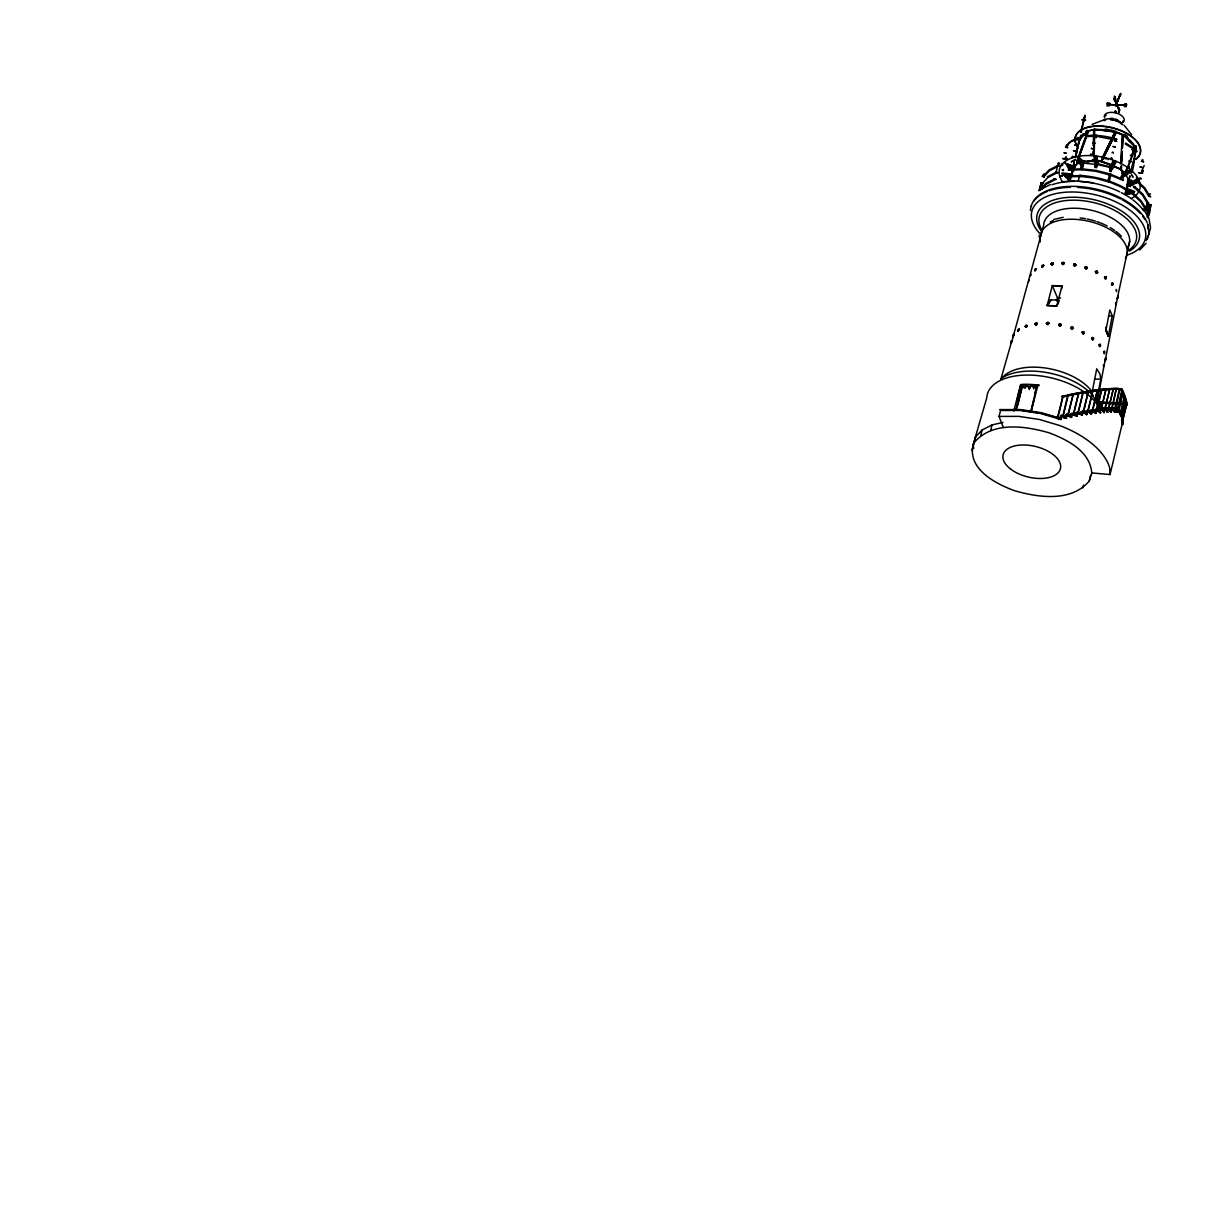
<?xml version="1.0" encoding="UTF-8"?>
<svg xmlns="http://www.w3.org/2000/svg" width="1212" height="1212" viewBox="0 0 1212 1212"><rect width="100%" height="100%" fill="white"/><g stroke="black" fill="none" stroke-linecap="round" stroke-linejoin="round"><path stroke-width="1.5" d="M1072.423 170.271L1074.332 168.12L1073.438 168.377L1073.059 166.726L1072.65 167.877M1095.799 163.771L1095.436 166.256L1096.769 166.408C1097.542 163.378 1094.451 165.499 1095.118 167.423M1106.117 329.846L1108.329 336.36L1105.905 330.573L1109.813 310.014L1112.252 315.802L1108.329 336.36L1106.011 330.012M1109.631 171.059C1109.798 169.847 1111.525 165.665 1111.586 168.074L1110.601 166.65L1112.934 168.044L1097.602 164.62L1083.104 163.059M1126.342 193.056L1129.023 194.284L1131.826 192.769A11.362 9.196 43.3 0 0 1132.19 193.087L1133.856 194.041L1131.902 193.814L1133.826 192.163L1131.917 191.36C1130.887 195.829 1126.887 191.072 1125.387 194.117M1016.338 409.626L1022.473 386.583C1028.397 391.158 1022.231 384.174 1029.397 387.325C1028.412 391.749 1030.412 382.765 1033.518 387.007L1033.775 387.658M1071.953 169.453L1072.226 173.164L1071.953 169.438L1069.287 168.18L1068.333 164.696L1069.136 167.892M1095.178 161.817L1095.512 157.212L1096.83 157.363L1096.512 161.969M1118.615 111.443L1118.843 110.459M1115.328 98.308L1114.858 100.293L1119.024 109.656M1068.196 395.218L1063.015 417.049M1067.62 415.701L1073.059 394.506M1073.529 414.701L1078.68 393.097L1073.241 414.58M1078.165 411.822L1083.043 392.521L1078.104 413.747M1082.967 412.777L1088.209 391.915L1083.407 412.898M1087.482 412.11L1092.83 390.87L1087.921 412.216M1092.482 409.701L1097.39 390.219L1092.497 411.58M1101.39 389.916L1095.693 413.459L1091.967 410.898L1088.785 412.247M1097.375 410.262L1100.996 409.217L1105.935 389.416L1101.132 410.398M1108.525 409.823L1113.328 388.84L1108.086 409.717M1096.254 410.353L1104.829 408.383L1107.798 412.231L1104.693 408.944L1109.722 389.113L1104.92 410.095M1103.011 409.065L1108.329 408.126L1111.252 411.913L1116.328 388.734L1111.54 409.626M1119.524 388.673L1114.495 409.626M1117.328 409.141L1122.054 390.415L1117.494 412.338L1115.691 407.914L1095.648 409.505L1095.784 410.459L1095.693 409.505M1122.085 423.503L1126.584 404.717L1121.721 423.427M1118.07 411.58L1122.797 392.855L1118.509 411.686M1124.388 395.991L1119.903 414.655M1120.888 415.807L1125.206 398.778L1121.327 415.913M1119.055 111.58L1118.858 112.428L1119.373 111.519M1093.118 154.878L1093.209 151.273M1093.315 145.849L1093.678 129.608C1070.969 135.335 1102.45 124.018 1122.63 134.653L1123.539 134.396M1093.391 155.106L1093.466 151.5M1093.588 146.076L1093.83 135.244M1093.754 155.257L1094.224 128.699M1094.088 160.499L1100.708 161.241L1094.088 160.499L1094.724 129.517L1115.222 131.85L1103.087 156.121M1096.118 162.332C1096.012 157.969 1093.497 168.65 1096.345 167.604M1095.466 162.544C1095.284 160.257 1098.057 163.12 1096.89 161.969M1096.754 162.181L1096.83 161.241M1118.797 108.141L1119.646 110.504M1079.225 159.151L1078.816 157.893L1080.907 163.256L1082.771 163.332L1081.74 161.378L1080.316 162.862M1119.297 110.065L1119.221 109.307M1097.557 161.56C1098.102 163.529 1096.254 156.363 1095.603 161.363M1097.178 159.317L1097.072 160.423M1072.953 171.468C1073.605 168.544 1073.196 173.922 1072.287 171.574M1096.678 166.226L1096.466 167.529M1125.236 174.119C1121.373 173.998 1128.13 172.937 1123.933 172.892C1121.539 178.755 1130.584 168.483 1128.508 171.952A11.362 7.03 -46.8 0 1 1128.175 171.907C1126.706 175.058 1122.782 174.301 1121.312 176.694C1120.842 180.224 1123.933 173.028 1122.054 178.8C1123.736 178.346 1124.403 173.483 1122.433 176.498M1129.478 171.059L1130.251 171.907L1129.281 172.695A11.362 7.03 -46.8 0 1 1128.963 172.634L1126.387 175.543L1124.009 175.998M1109.616 103.641C1108.722 109.883 1108.616 101.853 1108.556 105.535M1065.045 176.361L1065.348 175.589M1063.803 174.573L1062.939 173.861L1063.939 175.331A11.362 9.378 -9.9 0 0 1064.409 175.255L1065.742 175.119L1065.242 176.694L1066.257 177.967L1069.226 178.209L1067.454 177.619M1065.939 176.649L1065.742 175.119M1144.189 165.544L1141.825 171.18M1071.772 176.346L1070.241 174.573L1070.787 177.785M1096.693 165.938L1097.027 159.196M1120.646 163.908L1122.373 134.714L1116.313 132.169L1101.572 161.469L1112.207 165.938L1113.798 165.211M1120.933 166.226L1120.736 169.938L1123.978 172.983M1121.145 162.514L1121.736 151.364M1121.933 147.652L1122.63 134.653M1121.418 162.514L1121.615 158.893M1122.191 148.016L1122.782 137.123M1123.978 172.104L1121.388 169.665L1121.676 165.65M1121.782 162.408L1122.357 151.53M1122.554 147.909L1123.236 135.214L1135.28 146.546L1125.903 171.649M1033.518 387.007L1033.669 388.87M1119.615 110.171L1119.54 109.307M1068.969 166.908L1069.545 165.196L1070.06 167.847L1072.135 167.907L1071.06 167.014L1069.741 167.892M1096.557 165.908L1096.299 167.362M1094.89 398.869A9.772 7.757 -21.6 0 1 1097.784 404.263L1096.587 410.989M1126.569 104.444L1126.599 104.338M1011.793 341.723L1041.714 232.431M1104.405 352.601L1104.132 351.147L1104.314 353.268M1116.631 290.941L1116.222 289.486L1116.525 291.592M1120.479 95.263L1119.388 96.672L1120.221 94.157M1095.315 161.772L1095.693 159.287M1096.133 162.105L1095.845 159.166M1083.058 161.893L1079.725 160.014L1080.468 163.544M1080.801 159.848C1080.377 162.59 1083.225 163.256 1081.407 162.62M1126.781 173.861C1129.039 169.907 1119.949 173.407 1122.918 174.528M1105.102 360.646L1105.526 358.116L1096.921 402.778M1061.727 288.623L1061.985 285.926L1052.289 285.638L1047.123 305.56L1056.834 305.863L1058.697 302.606M1029.079 388.855L1029.442 389.552M1115.207 112.155A24.816 19.665 -21.6 0 1 1115.267 111.701L1115.328 111.822A17.847 13.741 54 0 0 1115.267 112.322A17.847 13.741 54 0 0 1115.313 111.822L1115.01 111.656A24.816 7.348 -87.8 0 1 1114.979 112.246A24.816 7.348 -87.8 0 1 1115.101 111.822L1115.646 112.034A22.831 18.104 -21.6 0 1 1115.722 111.656L1114.843 111.61A22.831 18.104 -21.6 0 1 1114.676 112.065M1098.511 402.914L1127.19 404.55A144.698 77.113 13.5 0 0 1122.479 390.022L1121.767 388.582L1120.646 389.294A143.364 76.386 13.5 0 1 1125.706 403.687L1125.978 403.823M1110.601 166.65L1112.192 165.468M1095.512 157.212L1095.436 158.499A11.362 2.166 -83.5 0 0 1095.512 158.605L1095.572 159.03M1069.09 177.467L1069.711 181.012M1069.226 178.225L1069.605 179.618M1133.72 182.982L1132.356 184.845L1129.069 184.269L1129.19 185.027L1132.129 185.466L1135.144 183.285A11.362 9.378 -9.9 0 0 1135.538 183.497L1136.568 182.118L1135.417 182.724A11.362 9.378 -9.9 0 1 1135.008 182.527L1130.554 184.8M1114.131 99.657L1114.767 96.505L1114.449 99.672M1115.737 99.354L1114.692 101.081L1114.479 96.581M1114.858 100.293L1114.752 97.263M1115.01 101.096L1114.873 98.46M1115.191 100.308L1115.388 97.627L1114.252 99.975M1097.375 162.953L1095.951 162.529M1115.101 112.155A24.816 19.665 -21.6 0 0 1115.252 111.701L1115.646 111.868A24.816 7.348 -87.8 0 0 1115.434 112.322A24.816 7.348 -87.8 0 0 1115.525 111.822L1115.419 111.595A22.831 6.772 -87.8 0 1 1115.328 111.928A17.847 6.257 -62.9 0 1 1115.161 112.307A17.847 6.257 -62.9 0 1 1115.313 111.822C1114.222 109.656 1117.237 112.155 1115.328 111.762M1112.086 158.469L1110.768 158.136M1114.283 164.362L1114.888 163.681A11.362 2.818 -67.2 0 0 1115.085 163.62C1116.494 162.499 1114.161 161.241 1113.949 163.029A11.362 2.818 -67.2 0 1 1113.722 163.15L1113.555 163.287M1115.646 162.559L1114.373 164.15M1131.917 191.36C1126.933 196.405 1124.872 188.299 1128.675 191.178C1125.206 192.587 1131.75 191.344 1130.16 191.435M1126.16 106.641L1126.19 105.489A1.833 1.454 -21.6 0 1 1125.554 106.065L1124.797 105.535A2.469 1.954 -21.6 0 1 1125.478 105.217A2.636 2.091 -21.6 0 0 1126.342 104.762M1117.767 296.289L1117.252 298.743L1129.675 241.188M1033.518 387.961L1033.806 387.022L1036.215 387.749M1082.619 165.65L1082.407 167.983L1082.104 164.59L1080.892 164.817L1081.331 168.241L1081.665 166.105M1073.59 171.165L1072.893 169.21L1074.105 169.029M1127.342 173.786L1130.266 171.786M1116.449 103.823L1116.646 102.672M1118.131 98.642C1119.327 98.142 1117.025 103.156 1117.994 100.051L1115.767 105.898L1120.615 93.385M1113.101 166.908L1112.449 167.832L1112.389 166.801M1120.206 95.945L1119.767 95.309L1116.101 103.868M1115.631 99.036L1114.692 101.081M1113.798 165.029L1114.176 164.196L1113.222 165.059M1121.524 175.801L1122.054 177.528L1123.221 175.27M1069.757 179.952L1069.605 180.815M1126.857 191.663L1128.251 193.162M1081.968 166.726L1082.922 166.105M1029.549 388.491L1029.397 386.855M1105.617 358.358L1117.328 298.546M1096.921 161.514L1097.027 160.545M1091.436 395.642L1092.118 392.173L1090.785 389.976A49.889 26.588 13.5 0 0 1044.093 367.842A49.889 26.588 13.5 0 0 1001.657 378.538M1092.482 390.37L1096.754 368.812L1099.92 373.993L1100.814 379.098L1096.193 402.46M1138.538 191.935L1138.583 190.148M1139.189 180.406L1139.401 178.831L1137.704 178.664M1113.161 164.12L1112.131 166.665M1126.099 104.49L1125.675 103.671M1030.927 274.26C1030.518 277.003 1029.639 276.2 1030.836 274.457M1129.266 168.483L1129.432 166.908M1096.769 166.408L1097.133 163.923M1113.222 166.226L1112.434 165.12M1074.514 160.105L1072.847 167.362L1075.983 164.65L1073.241 167.544L1074.074 163.923M1075.347 156.469L1079.119 140.137L1087.588 131.154L1076.847 160.954M1073.377 166.332L1074.18 162.847M1075.392 157.621L1078.998 141.94M1076.165 154.848L1079.089 142.137M1111.434 159.333L1111.737 158.03M971.797 450.561L974.327 442.41C992.476 421.14 1025.14 425.897 1049.122 432.805C1067.257 439.714 1090.027 451.106 1091.77 472.922L1089.24 481.073C1071.09 502.344 1038.426 497.587 1014.444 490.678C995.628 483.755 967.418 469.074 973.13 444.955L986.78 397.794A58.964 31.421 13.5 0 1 1031.336 375.129A58.964 31.421 13.5 0 1 1095.481 402.036L1097.648 405.565M974.327 442.41L975.66 436.805L982.114 429.987L992.037 424.927L1002.945 422.427M1039.563 189.39L1040.911 183.8M980.766 435.578L982.114 429.987M1040.896 189.648L1042.244 184.042M990.689 430.533L992.037 424.927M1056.167 171.801L1057.515 166.195M1003.415 427.609L998.991 416.413L1000.627 410.459L1020.337 410.474L1040.926 413.58L1060.864 419.534L1061.151 418.64L1041.123 412.656L1020.368 409.535L999.779 409.641L1020.231 410.095L1040.987 413.216L1061.151 418.64M1063.575 170.619L1062.136 169.816L1063.515 169.498M1071.408 170.013L1068.681 168.983L1067.151 165.332M1063.136 174.513C1064.636 175.543 1065.848 172.831 1065.818 175.513M1071.363 162.241L1071.544 161.272M1067.651 179.27L1067.893 178.315M1072.468 161.56L1072.711 160.605M1068.423 180.391L1068.605 179.421M1083.392 118.806L1084.316 121.291L1083.528 118.806M1073.65 160.923L1073.953 159.984M1080.604 132.214L1084.967 115.382L1081.255 132.35M1017.277 399.49L1020.777 384.946C1020.277 382.962 1054.607 386.083 1031.154 385.34M1074.923 160.332L1075.286 159.423M1071.423 176.498L1071.635 175.589M1015.823 410.08L1021.625 385.916L1020.61 384.552L1013.777 411.095M1073.559 169.619L1074.332 168.12M1017.898 404.884L1021.519 388.082M1080.453 164.09L1077.726 158.136L1078.135 159.393A11.362 6.56 77.1 0 0 1078.422 159.499L1079.271 163.287L1080.892 164.817M1080.013 159.136L1078.922 159.378M1078.271 181.027L1079.377 176.422M1047.168 305.363L1050.94 299.879M1083.043 166.756C1081.831 164.832 1084.619 163.484 1082.725 163.862M1056.682 301.137L1057.485 297.834L1052.289 285.638L1061.985 285.926L1056.819 305.848L1047.123 305.56L1050.759 300.637M1030.973 410.671L1036.775 386.507L1037.927 385.219L1031.079 411.777L1034.336 398.4M1034.73 396.733L1035.972 387.113M1109.116 103.823L1106.995 106.035L1107.253 103.081L1108.253 103.656M1107.465 103.808L1107.253 103.081M1107.586 104.686L1107.844 103.687L1107.662 104.883L1108.874 103.156L1110.056 103.384M1096.087 156.818L1096.027 155.606M1096.284 156.969L1096.375 158.484M1095.436 166.256L1095.618 165.15M1095.481 164.029L1097.299 164.165L1097.527 163.256L1095.906 163.817M1096.542 162.196L1097.724 162.423M1114.798 97.384L1114.51 96.218M1102.132 158.272L1102.269 157.393M1104.102 158.696L1104.299 157.833M1106.071 159.181L1106.314 158.333M1118.706 110.519L1119.161 108.398M1119.055 109.247L1119.403 110.004M1118.888 111.231L1119.373 109.262M1119.221 111.246L1118.827 107.944M1108.01 159.726L1108.313 158.893M1113.025 167.65L1111.086 170.21L1109.844 169.801L1110.328 168.544M1108.101 180.603L1109.45 174.998M1112.525 161.241L1112.934 160.454M1111.071 170.256L1111.555 169.044L1111.389 169.953M1109.434 180.846L1110.783 175.255M1057.228 418.382L1063 396.233L1057.849 418.11M1061.348 415.292L1066.499 418.185L1061.348 415.292L1058.364 419.2M1060.864 419.534L1061.757 415.792M1062.576 416.943L1067.787 395.203M1130.69 169.953L1121.964 172.725M1122.842 174.286L1122.63 175.195L1122.07 173.558M1064.363 417.186L1066.802 414.186L1071.666 416.852M1059.379 419.307L1061.621 416.352L1066.227 418.473L1067.121 414.746M1068.06 415.807L1073.181 394.461M1125.524 189.587L1126.236 191.451L1125.281 191.951M1126.781 185.042L1128.387 185.254L1126.766 185.088C1129.281 184.603 1126.721 180.497 1128.357 183.376M1069.423 415.958C1071.635 408.717 1083.74 420.534 1072.287 414.246L1069.787 416.428M1126.948 185.754L1126.993 184.194M1127.115 184.951L1128.463 184.254L1127.539 182.073M1064.394 418.049L1066.984 415.307L1071.529 417.413L1072.423 413.686M1131.538 175.331L1131.72 174.361M1127.433 194.162L1127.69 193.208M1132.25 176.437L1132.493 175.482M1132.856 177.558L1133.175 176.619M1074.468 414.655C1077.074 407.853 1089.088 419.322 1077.559 413.11L1074.802 415.125M1076.786 416.337L1077.695 412.55M1136.568 182.118L1129.811 183.451L1131.326 183.588M1134.493 181.876L1134.205 182.785M1135.068 180.27L1137.129 180.467L1135.038 179.921M1133.493 187.512C1133.478 184.421 1137.371 188.951 1133.508 187.102M1132.599 192.92L1132.69 192.541A11.362 9.196 43.3 0 1 1132.387 192.193L1130.538 192.072M1137.159 178.815L1136.401 177.513M1126.978 188.466L1134.796 191.541M1078.347 414.171L1082.801 410.989L1087.27 413.898L1086.679 414.655L1082.861 412.05L1079.665 414.004M1082.104 415.231L1082.861 412.05M1086.679 414.655L1087.437 411.489L1091.209 414.065L1091.8 413.322L1087.512 410.368L1082.846 412.747M1084.27 412.519L1087.512 410.368M1091.209 414.065L1091.967 410.898M1088.649 411.762C1090.512 408.565 1096.951 410.989 1095.693 413.459M1096.724 402.778L1096.678 401.581L1124.145 403.687M1093.179 410.944C1096.83 405.672 1106.162 417.489 1096.451 410.292M1118.206 408.247L1122.403 417.443L1122.827 424.624L1122.539 416.883L1118.206 408.247L1099.39 407.52L1099.405 408.459L1100.178 405.293C1096.163 405.808 1097.663 403.308 1100.799 404.369L1102.056 407.535M1096.815 410.777L1101.799 389.991M1145.794 209.282L1147.309 210.221L1145.234 209.691L1147.113 203.601M1147.097 209.449C1149.264 208.903 1149.43 199.45 1147.128 203.434M1101.92 408.096L1100.799 404.369M1100.208 412.883C1099.299 403.672 1109.207 419.534 1101.132 408.656L1095.693 410.232M1082.801 487.906L1083.467 485.103M1148.158 216.963L1149.703 212.282L1147.612 211.736L1149.127 212.691M1103.738 412.61L1104.511 409.444L1107.798 412.231M1089.24 481.073L1090.588 475.483M1149.052 234.325L1147.779 224.069M1150.506 228.265L1147.249 239.446M1107.223 412.322L1107.98 409.156L1110.677 412.019M1093.466 410.186L1111.813 407.838L1115.01 412.08L1119.949 388.779M1117.494 412.338L1115.691 407.914M1121.903 417.019L1125.554 401.763M1121.524 420.534L1125.993 401.899M1091.77 472.922L1110.041 474.559L1122.267 423.624M1029.761 388.34L1029.73 386.87M1128.978 179.209L1129.857 175.649M1130.448 172.846L1136.023 150.758L1137.038 151.136M1132.523 166.15L1134.326 158.833M1128.251 182.557L1129.978 176.573M1130.872 172.922C1134.947 172.695 1135.886 132.032 1136.311 150.985M1090.452 155.409L1090.845 153.985M1124.312 105.217L1124.751 106.55M1011.823 340.799L1000.87 379.174M1029.246 279.624L1028.488 282.032M1109.844 169.801L1110.374 167.559M1042.684 228.795L1043.638 225.144A43.905 23.392 13.5 0 1 1093.603 210.797A43.905 23.392 13.5 0 1 1127.857 247.036M1071.953 157.787C1072.014 154.242 1075.089 158.56 1072.605 156.484M1115.873 105.929L1116.313 103.944M1060.242 177.331L1061.061 175.679M1060.894 165.817L1061.712 164.271M1095.906 162.802L1095.451 162.317M1097.239 162.953L1096.739 162.499M1133.826 192.284L1132.75 192.496M1111.086 166.029L1113.661 163.696M1115.191 160.802C1112.328 159.59 1109.298 168.968 1111.874 166.392M1111.98 167.392L1112.495 166.514M1121.312 176.694L1122.554 175.71M1122.085 177.422L1123.327 176.437M1011.035 343.102L1011.459 340.572L1011.429 343.178M1113.025 163.514L1111.313 166.347M1038.942 190.754L1041.275 183.224M1044.714 174.695L1043.88 173.922M1040.76 187.951L1042.138 183.512M975.66 436.805L973.13 444.955L973.766 448.516M1066.545 157.075L1065.818 156.757M1095.027 135.411L1096.148 135.093M1096.83 157.363L1096.769 158.651A11.362 2.166 -83.5 0 0 1096.845 158.757L1096.905 159.181M1118.555 98.536L1118.343 99.46M1116.54 104.686L1117.509 104.732M1115.358 139.198L1116.57 139.516M1111.722 166.574L1112.04 165.453M1142.265 159.545L1143.128 160.181M1139.022 178.815L1137.765 178.77M1137.083 189.648L1138.356 190.087L1137.401 189.481M1149.749 193.829L1150.536 194.041M1148.203 211.933L1150.506 204.525M1147.052 217.175L1148.885 211.252M1149.052 212.221L1151.385 204.692M1147.916 217.433L1149.779 211.418L1148.355 203.086M1112.904 164.287L1113.267 163.423M1124.645 105.717L1124.872 105.732A2.469 1.954 -21.6 0 1 1125.554 105.399M1065.151 163.075L1075.196 166.741L1074.741 167.786M1066.651 176.361L1066.53 174.892M1116.131 103.732L1119.646 95.642M1129.069 184.285L1126.872 187.269L1129.19 185.042M1079.771 154.136L1082.937 145.364M1076.635 163.15L1088.315 130.744L1087.315 130.275M1077.165 162.62L1088.543 131.063M1126.887 192.481L1125.312 194.662M1120.1 94.688L1120.933 94.036M1120.646 94.839L1120.539 94.491M1110.753 168.483L1109.707 171.089M1111.965 168.998L1110.934 171.589L1111.252 170.21M1125.539 171.756L1126.781 168.392M1131.781 155L1134.902 146.622L1128.22 140.334M1126.902 170.65L1135.644 147.197M1124.978 103.656L1124.494 104.732L1126.569 104.156M1126.084 106.444L1126.448 105.505M1056.819 305.848L1058.773 300.94M1115.388 97.627L1114.419 99.187M1114.57 99.975L1115.191 98.46M1075.832 265.201C1074.786 260.898 1071.408 267.7 1075.817 265.413C1073.014 267.67 1072.999 261.171 1075.968 264.625M1061.227 325.27C1057.773 328.513 1058.546 320.877 1061.273 324.725M1126.706 171.695L1125.751 173.937M1133.265 182.512C1129.948 186.921 1127.024 180.603 1133.311 182.482C1133.205 181.815 1129.523 180.679 1128.675 181.936M1129.326 181.3L1129.251 182.376M1067.393 176.316L1070.044 176.255M1129.054 183.451L1130.993 182.739L1131.372 184.133M1103.511 366.857L1103.496 364.918M1069.726 166.544L1068.999 165.771M1103.132 156.393L1115.161 131.441M1083.558 161.65A28.891 15.392 13.5 0 1 1093.618 160.817L1100.981 161.65L1115.797 131.154M1116.313 132.169L1101.753 161.302L1120.524 169.18M1133.144 181.8L1131.266 184.633M1115.631 304.636C1116.828 301.849 1116.252 302.318 1115.601 302.742M1112.086 166.408L1113.51 163.029M1113.298 166.923L1114.479 164.317L1113.055 167.271M1083.816 119.397L1084.967 115.382L1084.301 120.064L1083.498 119.655M1128.251 184.497L1126.615 186.36L1128.387 185.254M1125.297 192.466L1126.13 192.496L1125.357 193.359M1126.13 192.496L1125.584 193.072M1124.145 105.399L1124.191 106.171M1113.434 163.469L1114.449 161.938M1083.74 163.696L1083.18 162.862M1067.166 175.195C1064.787 177.528 1071.969 175.331 1067.62 175.891C1068.226 173.134 1071.832 178.906 1065.924 176.255M1124.236 105.596L1125.145 104.808M1070.12 167.832L1071.272 167.862M1107.662 104.883L1108.874 103.156M1116.207 161.317L1114.086 163.575M1080.15 161.847L1081.695 163.014M1065.045 163.317L1074.65 167.332M1067.499 145.182L1066.151 145.349L1067.514 145.349M1067.166 145.425L1071.453 140.895L1076.332 138.426M1067.317 146.182C1067.545 139.395 1082.286 140.153 1076.377 139.183M1043.002 176.331L1048.941 170.028L1058.167 165.332M1043.638 176.952L1049.516 170.74L1056.97 166.953M1118.267 98.733L1118.615 98.808M1084.361 135.199L1087.982 131.35L1086.982 130.881M1042.032 183.679L1047.895 177.467L1056.864 172.907M1039.775 189.769L1045.714 183.466L1054.94 178.77M1041.593 189.148L1046.289 184.179L1055.243 179.634M1072.984 168.074L1076.029 164.847A28.891 15.392 13.5 0 1 1078.983 163.15M1083.377 163.135C1086.664 162.953 1080.983 160.817 1082.846 162.953M1114.207 163.105L1115.055 162.196M1126.918 189.663L1125.539 189.723M1149.733 210.13L1148.749 209.328M1139.689 250.066L1146.113 243.248M1063.348 417.837L1066.802 414.186M1110.056 168.892L1111.268 169.407M1122.373 134.714L1116.131 132.35M1103.587 162.741L1101.42 161.211M1120.797 168.907L1115.222 167.195M1121.191 169.498L1120.736 169.938A28.891 15.392 13.5 0 0 1100.981 161.65M1072.09 169.029L1069.09 168.71L1067.59 165.014A11.362 9.196 43.3 0 1 1067.166 165.014L1066.424 163.893L1066.605 165.559A11.362 9.196 43.3 0 0 1067.045 165.589L1067.181 165.62M1129.887 193.269L1128.311 193.693L1126.327 192.147M1131.341 192.102L1133.281 192.738M1068.257 416.519L1072.15 413.14M1071.529 417.413L1066.666 414.746M1111.01 171.559L1109.828 171.013M1124.433 105.383L1125.221 104.989M1061.985 172.998L1072.559 174.073M1073.165 415.14L1077.468 412.019M1078.468 413.61L1082.801 410.989M1047.335 176.755L1056.561 172.059M1124.615 105.262L1109.025 104.565L1124.903 105.338M1092.148 124.336L1105.147 119.382M1126.206 175.195L1124.009 175.225M1115.055 111.625L1115.101 111.595A22.831 6.772 -87.8 0 1 1114.888 111.913L1114.843 111.61M1062.924 164.893L1061.894 164.256L1062.363 164.893M1044.608 174.801L1043.214 174.634M1084.695 160.696L1083.483 160.651M1040.593 189.526L1050.395 184.557M1133.917 148.561L1133.281 148.47M1141.537 170.453L1143.189 170.998L1142.446 171.225M1136.583 178.391L1137.492 178.194L1136.629 177.528M1139.825 184.709L1139.871 183.876M1084.452 413.004L1087.437 411.489M1085.482 412.61L1092.073 409.807M1069.272 177.679L1067.696 177.922L1065.106 175.937M1129.478 182.073C1133.69 183.466 1130.008 182.027 1129.857 183.482M1090.027 411.535L1096.587 409.232M1126.675 172.861L1127.493 172.422M1130.523 190.769L1128.387 189.875M1125.13 106.595L1125.63 106.262A1.833 1.454 -21.6 0 0 1126.266 105.686L1126.524 105.702M1097.436 410.732L1100.966 409.701M1122.873 135.32L1123.782 135.062M1134.326 146.743L1136.205 146.304M1124.691 172.574L1123.963 172.786M1077.953 138.259C1079.15 136.365 1075.483 138.607 1078.332 137.668M1095.996 135.82L1095.209 135.774M1115.691 138.85L1116.434 139.728M1077.726 158.136L1078.816 157.893M1113.313 153.151L1112.843 151.97L1112.04 152.818M1086.316 161.832L1092.997 160.302M1088.24 161.681L1093.269 160.529L1092.466 159.878M1082.498 164.771L1083.589 164.514M1081.028 168.104L1082.119 167.862M1081.286 168.65C1079.362 170.422 1085.24 169.619 1081.543 168.65M1113.01 166.074L1112.146 166.044M1131.22 170.862L1122.782 172.801L1122.009 172.074M1128.175 171.816L1129.872 171.422M1130.251 186.83L1130.311 185.815L1128.705 186.178M1053.728 219.493L1063.212 217.312M1101.269 409.732L1104.693 408.944M1069.196 394.718A128.957 21.786 -17.7 0 1 1117.419 388.507L1121.691 389.249A129.82 21.922 -17.7 0 0 1063.772 396.718L1061.742 396.324L1069.787 394.733A130.032 21.967 -17.7 0 1 1118.418 388.461M1061.848 396.991L1069.287 395.385A128.699 21.74 -17.7 0 1 1120.646 389.294L1121.691 389.249A144.698 77.113 13.5 0 1 1127.054 405.111M1095.906 410.323L1099.451 409.686M1104.647 409.308L1108.192 408.686L1111.252 411.913M998.991 416.413L1018.913 416.383L1039.502 419.503L1059.576 425.488A80.507 42.905 13.5 0 1 1109.647 467.771L1110.041 474.559M1096.996 410.277L1100.663 409.807M1106.177 409.095L1111.677 408.399L1115.01 412.08M1107.889 409.292L1111.449 408.838L1114.373 412.08M1080.483 162.181L1081.271 163.105M1125.206 106.595L1124.706 106.05M1095.557 410.065L1099.193 409.777M1108.283 409.05L1115.555 408.474M1111.616 409.186L1115.131 408.914L1116.858 412.338M1078.21 156.59L1084.498 162.317M1100.814 379.098L1094.436 379.159M1062.091 173.649L1072.681 174.831M1121.585 178.149L1122.448 178.876M1116.919 105.368L1117.388 104.641L1116.797 105.399M1086.316 135.668C1096.602 134.623 1107.207 136.092 1116.873 139.259M1086.164 136.623L1095.709 136.229L1115.964 140.016M1058.212 163.756L1059.212 163.272M1059.061 164.044C1061.364 163.438 1056.561 162.499 1058.5 163.787M1058.561 166.377C1061.121 165.999 1056.409 164.059 1057.546 166.044M1068.333 169.362L1081.816 168.816L1096.163 170.438L1110.556 174.058M1068.393 170.256L1081.771 169.71L1095.996 171.331L1110.222 175.149L1111.268 174.907L1110.813 174.164M1066.727 176.073L1080.21 175.528M1066.772 176.967L1080.15 176.437L1094.391 178.043L1108.601 181.876L1109.662 181.633L1109.192 180.876M1080.422 176.604L1081.225 176.028L1080.21 175.392M1063.318 181.588L1077.635 181.012L1092.876 182.739M1149.324 210.221L1149.355 209.525M1149.582 210.343L1148.703 210.176M1069.575 180.255C1072.256 180.315 1068.257 176.846 1070.787 178.406M1108.51 315.908L1112.252 315.802M1068.939 174.422L1066.605 174.164M1114.888 111.746L1115.813 111.913A22.831 18.104 -21.6 0 0 1115.661 113.277M1057.485 297.834L1060.682 297.955M1050.077 299.849L1058.955 300.197M1105.905 330.573L1105.935 327.134M1020.777 384.946L1027.7 385.219M1021.625 385.916L1036.775 386.507M1097.587 404.808L1100.678 404.929M1099.254 408.08L1118.07 408.808M1106.692 408.747L1117.615 409.171L1121.736 417.398L1122.13 424.185M1082.104 164.574L1080.346 163.044L1079.725 160.014M1096.542 402.142L1127.19 404.55M1115.267 132.123L1094.663 129.108M1095.709 134.956L1094.83 135.153L1095.648 135.926M1097.042 158.56L1095.572 158.908M1095.648 165.347L1096.981 165.499M1110.283 173.983L1109.313 174.695L1123.145 180.467M1127.372 180.3L1137.795 181.527M1131.357 181.133L1130.054 180.315L1131.432 179.997M1063.06 174.134L1065.136 174.361M1068.999 174.801L1070.302 174.952M1129.402 181.679L1130.705 181.815M1069.06 175.179L1070.378 175.331M1134.629 182.633L1136.704 182.876M1149.188 209.479L1148.385 209.934M1096.784 156.015L1097.951 161.984M1127.266 185.648L1128.357 185.815M1127.312 182.861L1127.448 183.618M1142.325 170.347L1143.158 170.862M1097.784 163.726L1112.177 167.332M1108.95 180.77L1107.601 181.239L1121.524 187.178L1132.599 194.071M1111.298 168.256L1111.813 167.362M1112.146 168.362L1110.934 167.862M1065.181 174.846L1064.287 174.483A11.362 9.378 -9.9 0 1 1063.818 174.604M1071.862 166.165L1069.787 165.362M1135.735 151.379L1136.75 151.742M1110.798 165.817L1112.01 166.332M1139.901 178.861C1143.477 179.876 1139.189 176.225 1139.689 178.725M1110.389 174.134L1123.524 179.649M1126.433 189.042L1131.129 191.011M1071.59 166.453L1072.787 166.968M1131.644 191.647L1133.553 192.45M1071.317 166.756L1072.514 167.256M1040.653 189.678L1039.32 190.36M1130.266 184.981L1129.417 184.512M1082.664 411.55L1087.134 414.459M1077.332 412.58L1082.422 414.958M1072.014 413.701L1077.104 416.064M1078.407 139.728L1079.513 140.334M1115.388 100.293L1118.615 109.641M1070.438 169.18L1068.56 166.438M1125.554 142.986L1133.478 147.925M1125.281 143.91L1133.19 148.834M1141.053 173.013L1142.901 172.937L1140.795 172.695M1133.068 193.314C1117.6 182.194 1098.799 176.74 1079.937 175.361L1079.619 176.391M1100.996 409.217L1104.314 412.519M1096.451 409.792L1100.663 412.686M1091.936 410.368L1096.148 413.277M1087.376 410.929L1091.664 413.883M1080.346 160.908L1079.513 159.257A11.362 6.56 77.1 0 1 1079.225 159.181M1123.978 125.094L1131.569 134.577M1134.084 148L1132.659 148.076M1127.781 171.453L1128.539 172.271M1136.356 179.921L1144.779 187.845L1149.688 195.859M1135.765 180.603L1144.098 188.451L1148.885 196.268M1122.267 172.71L1123.039 173.452M1134.735 186.633L1143.174 194.556L1148.082 202.586M1134.159 187.33L1142.446 195.087L1147.264 202.98M1133.129 193.344L1141.553 201.283L1146.461 209.297M1132.538 194.041L1140.871 201.874L1145.658 209.706M1077.423 156.969L1079.801 159.166M1081.755 161.287L1082.513 162.014M1072.029 167.877C1067.424 164.923 1076.726 170.134 1069.302 167.741M1143.28 208.873L1148.885 218.13L1150.521 227.295M1091.754 154.5L1090.512 154.545M1118.494 110.701L1119.176 112.443M1118.858 112.428L1118.827 108.353M1106.268 330.255L1108.298 336.36M1147.749 204.873L1148.885 211.342M1146.734 209.797L1148.173 218.024M1127.721 181.118L1127.857 181.876M1127.312 186.815L1127.448 187.572M1096.375 160.363L1095.603 155.924M1071.847 174.755L1071.969 175.513M1041.456 184.103L1042.305 188.951M1039.093 235.249L1040.275 241.93M1120.721 388.613A144.001 76.735 13.5 0 1 1125.569 401.823M1104.526 117.776A10.211 5.439 13.5 0 1 1115.888 112.958A10.211 5.439 13.5 0 1 1122.766 122.518M1078.013 147.394A33.421 17.816 13.5 0 1 1109.934 127.139A33.421 17.816 13.5 0 1 1135.705 159.196M1077.953 147.682A33.421 17.816 13.5 0 1 1109.874 127.411A33.421 17.816 13.5 0 1 1135.629 159.484M1105.329 116.125A9.302 4.954 13.5 0 1 1106.314 115.079M1123.16 120.761A9.302 4.954 13.5 0 1 1122.782 121.988M1104.253 120.079A10.211 5.439 13.5 0 1 1114.373 119.246A10.211 5.439 13.5 0 1 1122.494 124.821M1080.21 140.35A28.073 14.953 13.5 0 1 1084.316 133.487M1096.315 129.654A28.073 14.953 13.5 0 1 1115.661 132.214M1123.706 135.759A28.073 14.953 13.5 0 1 1134.508 146.516M1110.889 118.276A9.302 4.954 13.5 0 1 1113.267 118.549M1115.616 119.155A9.302 4.954 13.5 0 1 1117.782 120.064M1110.631 119.049A9.529 5.075 13.5 0 1 1120.994 123.382M1110.465 119.715A9.529 5.075 13.5 0 1 1117.525 121.548M1104.102 120.761A10.211 5.439 13.5 0 1 1105.753 119.912M1110.313 119.321A10.211 5.439 13.5 0 1 1121.418 123.988M1081.543 135.88A28.073 14.953 13.5 0 1 1083.331 133.699M1105.147 129.093A28.073 14.953 13.5 0 1 1108.753 129.639M1110.54 130.002A28.073 14.953 13.5 0 1 1114.101 130.926M1125.312 135.88A28.073 14.953 13.5 0 1 1127.948 137.683M1079.665 139.077A28.891 15.392 13.5 0 1 1080.862 135.229M1124.433 134.365A28.891 15.392 13.5 0 1 1127.312 136.153M1126.418 104.959A2.636 2.091 -21.6 0 1 1125.554 105.399M1062.757 182.133A41.375 22.043 13.5 0 1 1077.453 156.484A41.375 22.043 13.5 0 1 1129.826 169.119A41.375 22.043 13.5 0 1 1131.069 198.616M1126.13 175.407A28.891 15.392 13.5 0 1 1128.402 182.482M1031.185 206.252A60.236 32.103 13.5 0 1 1086.891 187.405A60.236 32.103 13.5 0 1 1147.173 222.826M1147.794 224.599A60.236 32.103 13.5 0 1 1148.567 228.144M1147.961 235.84A60.236 32.103 13.5 0 1 1145.991 240.537M1030.442 210.509A60.236 32.103 13.5 0 1 1031.457 205.57M1033.897 201.04A60.236 32.103 13.5 0 1 1047.198 191.496M1049.031 190.814A60.236 32.103 13.5 0 1 1070.408 187.299M1077.635 187.436A60.236 32.103 13.5 0 1 1120.57 198.935M1122.176 199.783A60.236 32.103 13.5 0 1 1140.416 213.6M1142.658 216.297A60.236 32.103 13.5 0 1 1144.689 219.281M1147.567 225.523A60.236 32.103 13.5 0 1 1148.34 229.068M1041.562 231.356A52.51 27.982 13.5 0 1 1058.924 198.616A52.51 27.982 13.5 0 1 1125.221 213.554A52.51 27.982 13.5 0 1 1129.357 251.126M1040.29 234.052A58.388 31.118 13.5 0 1 1054.894 193.814A58.388 31.118 13.5 0 1 1132.659 212.373A58.388 31.118 13.5 0 1 1127.766 254.929M1051.94 184.754A58.388 31.118 13.5 0 1 1074.453 181.33M1079.877 181.482A58.388 31.118 13.5 0 1 1119.691 191.829M1121.297 192.632A58.388 31.118 13.5 0 1 1131.569 198.874M1132.856 199.844A58.388 31.118 13.5 0 1 1143.734 210.903M1000.764 378.78A54.419 28.997 13.5 0 1 1093.133 396.006M1041.593 229.613A49.889 26.588 13.5 0 1 1093.133 202.465A49.889 26.588 13.5 0 1 1129.342 249.823M1058.894 301.091A26.891 14.332 13.5 0 1 1056.076 299.5M1040.638 236.295A44.223 23.573 13.5 0 1 1090.967 221.826A44.223 23.573 13.5 0 1 1125.478 258.338M1041.169 234.431A44.147 23.528 13.5 0 1 1041.714 231.401M1050.213 222.008A44.147 23.528 13.5 0 1 1053.183 220.614M1080.119 217.902A44.147 23.528 13.5 0 1 1085.77 218.751M1087.376 219.069A44.147 23.528 13.5 0 1 1095.375 221.145M1096.921 221.644A44.147 23.528 13.5 0 1 1107.223 225.962M1110.328 227.659A44.147 23.528 13.5 0 1 1114.646 230.447M1115.964 231.401A44.147 23.528 13.5 0 1 1121.433 236.34M1127.478 247.399A44.147 23.528 13.5 0 1 1127.675 250.566M1087.24 161.726A27.755 14.786 13.5 0 1 1093.875 161.454M1109.631 164.68A27.755 14.786 13.5 0 1 1114.434 166.801M1094.088 397.915A15.695 12.438 -21.6 0 1 1093.724 397.4M1093.406 396.885A15.695 12.438 -21.6 0 1 1092.118 392.173M1099.405 344.935C1100.193 349.783 1101.708 342.223 1099.057 344.678C1099.496 349.753 1101.329 342.829 1099.405 344.935M1111.828 283.669C1112.586 288.532 1114.161 280.942 1111.525 283.396C1112.086 288.607 1113.661 281.29 1111.828 283.669M1105.405 360.646L1105.92 358.191L1105.405 360.646M1117.509 298.576L1118.04 296.122L1117.509 298.576M1104.041 352.404C1104.571 356.767 1105.223 348.571 1104.041 352.404M1070.681 327.725C1072.196 332.255 1075.105 325.195 1070.923 327.24C1071.923 332.285 1074.605 324.892 1070.787 327.816M1084.71 267.428C1086.952 272.23 1088.346 263.958 1084.71 267.428M1081.968 332.255C1083.755 337.375 1085.664 329.209 1081.968 332.255M1095.36 271.685C1097.133 276.775 1099.026 268.7 1095.36 271.685M1061.257 324.983C1058.106 328.376 1058.591 321.18 1061.257 324.983M1087.285 267.988C1084.361 271.17 1084.831 263.716 1087.285 267.988M1091.648 338.027C1092.845 343.329 1095.163 335.451 1091.648 338.027M1104.511 277.124C1105.692 282.411 1107.98 274.579 1104.511 277.124M1046.335 323.331C1048.38 327.695 1050.168 319.544 1046.335 323.331M1048.956 323.149C1046.91 327.195 1045.471 320.65 1049.001 323.119M1061.727 263.307C1063.772 267.61 1065.545 259.519 1061.727 263.307M1064.348 263.11C1062.242 267.201 1060.924 260.535 1064.348 263.11M1084.255 333.103C1081.725 335.997 1082.271 328.513 1084.255 333.103M1097.648 272.533C1095.072 275.457 1095.663 267.943 1097.648 272.533M1017.883 331.088L1019.322 329.164L1017.883 331.088M1034.912 270.67L1036.336 268.731L1034.912 270.67M1014.08 334.527L1013.081 336.86L1014.08 334.527M1034.927 323.998C1036.427 327.77 1038.866 320.438 1035.245 323.968C1036.563 327.422 1038.214 319.862 1034.927 323.998M1050.971 263.943C1053.273 267.716 1054.228 259.762 1050.971 263.943M1053.349 263.368C1051.44 267.61 1050.334 261.58 1053.349 263.368M1093.497 339.102C1091.497 341.829 1092.148 334.36 1093.497 339.102M1106.359 278.199C1104.268 280.881 1105.041 273.442 1106.359 278.199M1012.762 336.406L1013.626 334.209L1012.762 336.406M1025.11 326.498C1026.806 329.285 1027.655 322.089 1025.11 326.498M1041.714 266.307C1043.562 269.549 1044.623 261.777 1041.714 266.307M1043.699 265.352L1041.972 267.11L1043.699 265.352M1027.397 325.77C1025.428 330.225 1024.837 323.907 1027.397 325.77M1017.565 330.634C1018.686 332.815 1019.534 326.058 1017.565 330.634M1034.624 270.231C1035.745 272.412 1036.578 265.655 1034.624 270.231M1082.043 119.791L1085.755 120.003L1082.074 119.867M1114.813 163.362L1113.57 162.953L1114.813 163.362M1042.305 176.301L1044.38 176.846L1042.305 176.301M1040.684 183.027L1042.774 183.557L1040.684 183.027M1055.682 172.134L1057.773 172.68L1055.682 172.134M1054.076 178.861L1056.167 179.391L1054.076 178.861M1065.56 147.076L1067.636 147.622L1065.56 147.076M1064.181 152.788L1066.272 153.333L1064.181 152.788M1062.818 158.499L1064.893 159.045L1062.818 158.499M1064.924 158.242L1067.014 158.787L1064.924 158.242M1061.197 175.513L1062.5 175.846L1061.197 175.513M1074.892 145.016L1076.983 145.546L1074.892 145.016M1073.529 150.727L1075.62 151.258L1073.529 150.727M1094.194 137.001L1096.284 137.547L1094.194 137.001M1092.83 142.713L1094.921 143.258L1092.83 142.713M1091.451 148.425L1093.542 148.955L1091.451 148.425M1114.525 140.789L1116.616 141.334L1114.525 140.789M1113.161 146.5L1115.252 147.046L1113.161 146.5M1131.826 149.652L1133.871 150.349L1131.947 149.53M1130.463 155.363L1132.538 155.909L1130.463 155.363M1129.084 161.075L1131.175 161.62L1129.084 161.075M1141.446 161.226L1143.537 161.772L1141.446 161.226M1140.083 166.938L1142.159 167.483L1140.083 166.938M1138.704 172.649L1140.795 173.18L1138.704 172.649M1148.491 196.102L1150.582 196.647L1148.491 196.102M1010.717 469.15A29.482 15.711 13.5 0 0 1059.455 471.044A29.482 15.711 13.5 0 0 1025.185 445.016A29.482 15.711 13.5 0 0 1010.717 469.15"/></g></svg>
